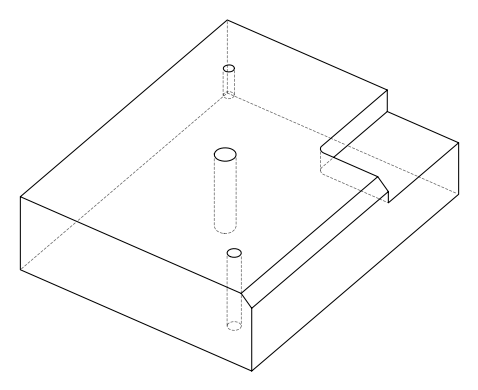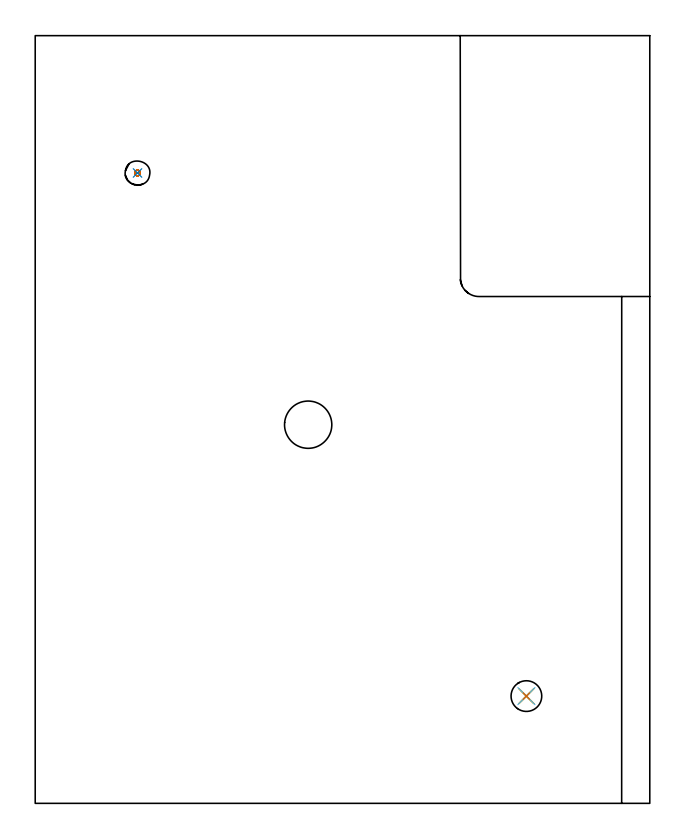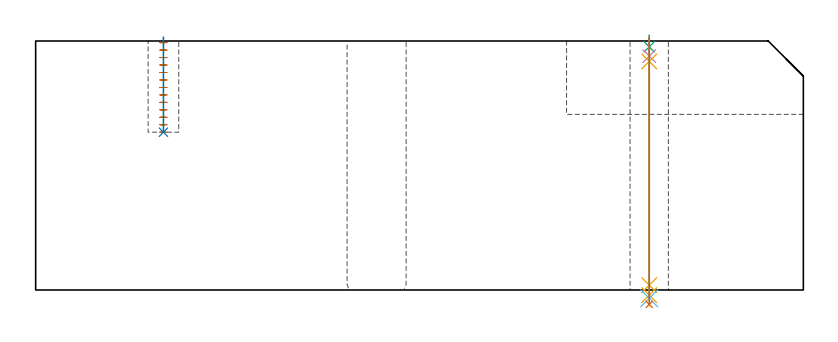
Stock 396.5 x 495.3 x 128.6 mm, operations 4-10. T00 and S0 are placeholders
(PLAN: 10 operations, 9 tool changes, 54.8 min)
(1 AREA_MILL | FG_CHAMFER_SURFACE | UGT0205_001 | 18.57 min | 54822 mm3)
(2 MILL_CORNER_NOTCH_RECTANGULAR | CORNER_NOTCH_RECTANGULAR | UGT0201_094 | Follow Part, ap 5, ae 75% | 27.55 min | 777701 mm3)
(3 MILL_THROUGH_HOLE_FROM_SOLID_MATERIAL | STEP1HOLE | NXT0201_007 | Circular | 5.79 min | 93554 mm3)
(4 MILL_BLIND_HOLE_FROM_SOLID_MATERIAL | STEP1POCKET | NXT0201_011 | Spiral | 0.97 min | 9247 mm3)
(5 BORE_BLIND_HOLE | STEP1POCKET | UGT0332_074 | 0.2 min | 22 mm3)
(6 SPOT_DRILL | STEP1HOLE_1 | NXT0321_9005460120000 | 0.05 min | 179 mm3)
(7 DRILL_BLIND_HOLE_INTO_CENTER | STEP1HOLE_1 | NXT0301_023 | 0.04 min | 77 mm3)
(8 GUN_DRILL_THROUGH_HOLE | STEP1HOLE_1 | UGT0307_001 | 0.57 min | 2391 mm3)
(9 SPADE_DRILL_TO_ENLARGE_THROUGH_HOLE | STEP1HOLE_1 | UGT0306_003 | 0.54 min | 13064 mm3)
(10 DRILL_TO_ENLARGE_THROUGH_HOLE | STEP1HOLE_1 | UGT0301_264 | 0.55 min | 23822 mm3)
(TOOL UGT0205_001 | Chamfer Mill 20 x 3 x 45 deg. | D20 FL50 Z2)
(TOOL UGT0201_094 | End mill 20 mm | D20 FL38 Z4)
(TOOL NXT0201_007 | ENDMILL 25mm [R216.25-25050GCK54P 1620] | D25 R3 FL54 Z5)
(TOOL NXT0201_011 | ENDMILL 12mm [2P460-1200-NA 1630] | D12 FL38 Z6)
(TOOL UGT0332_074 | 15.8 mm Rough Boring Bar | D15.8)
(TOOL NXT0321_9005460120000 | NC Spot Drill, 142deg, 12mm, Carbide, Uncoated | D12 PA142 FL30 Z2)
(TOOL NXT0301_023 | Carbide Drill 5.2mm [860.1-0520-016A1-MM 2214] | D5.2 PA140 FL28 Z2)
(TOOL UGT0307_001 | Gun Drill 5 mm | D5 PA130 FL24 Z1)
(TOOL UGT0306_003 | Spade Drill 12.5mm | D12.5 PA132 FL10 Z2)
(TOOL UGT0301_264 | Twist Drill 19.8 mm | D19.8 PA118 FL140 Z2)
(OP 4 MILL_BLIND_HOLE_FROM_SOLID_MATERIAL)
G17 G21 G94 G90
T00 M6
G54
G17 G0 G90 X66. Y406.7 S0 M3
G43 Z138.6 H1
Z127.746
G94 G3 X66.748 Y407.852 R0.819 F250.
X65.227 Y408.436 R1.152
X64.264 Y405.927 R1.9
X65.227 Y408.436 R-1.9
X64.746 Y407.181 R0.95
X66. Y406.7 R0.95
G0 Z123.892
G3 X66.748 Y407.852 R0.819
X65.227 Y408.436 R1.152
X64.264 Y405.927 R1.9
X65.227 Y408.436 R-1.9
X64.746 Y407.181 R0.95
X66. Y406.7 R0.95
G0 Z120.038
G3 X66.748 Y407.852 R0.819
X65.227 Y408.436 R1.152
X64.264 Y405.927 R1.9
X65.227 Y408.436 R-1.9
X64.746 Y407.181 R0.95
X66. Y406.7 R0.95
G0 Z116.185
G3 X66.748 Y407.852 R0.819
X65.227 Y408.436 R1.152
X64.264 Y405.927 R1.9
X65.227 Y408.436 R-1.9
X64.746 Y407.181 R0.95
X66. Y406.7 R0.95
G0 Z112.331
G3 X66.748 Y407.852 R0.819
X65.227 Y408.436 R1.152
X64.264 Y405.927 R1.9
X65.227 Y408.436 R-1.9
X64.746 Y407.181 R0.95
X66. Y406.7 R0.95
G0 Z108.477
G3 X66.748 Y407.852 R0.819
X65.227 Y408.436 R1.152
X64.264 Y405.927 R1.9
X65.227 Y408.436 R-1.9
X64.746 Y407.181 R0.95
X66. Y406.7 R0.95
G0 Z104.623
G3 X66.748 Y407.852 R0.819
X65.227 Y408.436 R1.152
X64.264 Y405.927 R1.9
X65.227 Y408.436 R-1.9
X64.746 Y407.181 R0.95
X66. Y406.7 R0.95
G0 Z100.769
G3 X66.748 Y407.852 R0.819
X65.227 Y408.436 R1.152
X64.264 Y405.927 R1.9
X65.227 Y408.436 R-1.9
X64.746 Y407.181 R0.95
X66. Y406.7 R0.95
G0 Z96.915
G3 X66.748 Y407.852 R0.819
X65.227 Y408.436 R1.152
X64.264 Y405.927 R1.9
X65.227 Y408.436 R-1.9
X64.746 Y407.181 R0.95
X66. Y406.7 R0.95
G0 Z93.062
G3 X66.748 Y407.852 R0.819
X65.227 Y408.436 R1.152
X64.264 Y405.927 R1.9
X65.227 Y408.436 R-1.9
X64.746 Y407.181 R0.95
X66. Y406.7 R0.95
G0 Z89.208
G3 X66.748 Y407.852 R0.819
X65.227 Y408.436 R1.152
X64.264 Y405.927 R1.9
X65.227 Y408.436 R-1.9
X64.746 Y407.181 R0.95
X66. Y406.7 R0.95
G0 Z85.354
G3 X66.748 Y407.852 R0.819
X65.227 Y408.436 R1.152
X64.264 Y405.927 R1.9
X65.227 Y408.436 R-1.9
X64.746 Y407.181 R0.95
X66. Y406.7 R0.95
G0 Z81.5
G3 X66.748 Y407.852 R0.819
X65.227 Y408.436 R1.152
X64.264 Y405.927 R1.9
X65.227 Y408.436 R-1.9
X64.746 Y407.181 R0.95
X66. Y406.7 R0.95
G0 Z138.6
M5
M2
(OP 5 BORE_BLIND_HOLE)
G17 G21 G94 G90
T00 M6
G54
G17 G0 G90 X66. Y406.7 S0 M3
G43 Z138.6 H0
G94 G85 G98 Z81.5 F250. R130.6
G80
M5
M2
(OP 6 SPOT_DRILL)
G17 G21 G94 G90
T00 M6
G54
G17 G0 G90 X316.9 Y69.2 S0 M3
G43 Z138.6 H0
G94 G81 G98 Z125.6 F250. R131.6
G80
M5
M2
(OP 7 DRILL_BLIND_HOLE_INTO_CENTER)
G17 G21 G94 G90
T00 M6
G54
G17 G0 G90 X316.9 Y69.2 S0 M3
G43 Z138.6 H1
G94 G81 G98 Z120.8 F250. R130.6
G80
M5
M2
(OP 8 GUN_DRILL_THROUGH_HOLE)
G17 G21 G94 G90
T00 M6
G54
G17 G0 G90 X316.9 Y69.2 M8
G43 Z138.6 H0
Z126.462
S716 M3
G94 G1 Z118.044 F125. M26
G4 X.084
Z2.5 F250.
G4 X.084
Z-2.666 F125.
G4 X.084
M5
M9
G0 Z126.462
Z138.6
M2
(OP 9 SPADE_DRILL_TO_ENLARGE_THROUGH_HOLE)
G17 G21 G94 G90
T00 M6
G54
G17 G0 G90 X316.9 Y69.2 S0 M3
G43 Z138.6 H0
G94 G73 G98 Z-4.283 F250. Q12.08 R130.6
G80
M5
M2
(OP 10 DRILL_TO_ENLARGE_THROUGH_HOLE)
G17 G21 G94 G90
T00 M6
G54
G17 G0 G90 X316.9 Y69.2 S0 M3
G43 Z138.6 H0
G94 G73 G98 Z-7.449 F250. Q19.436 R130.6
G80
M5
M2
